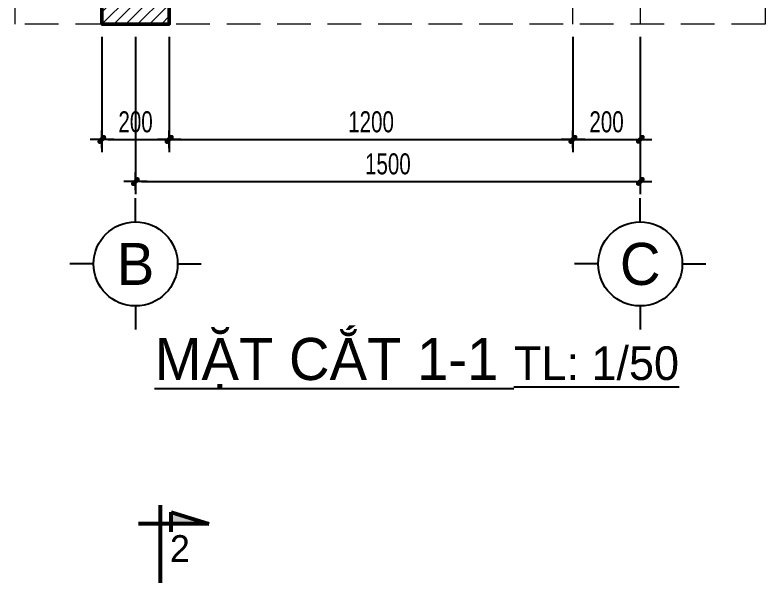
# Model space of a CAD drawing. Header units: inches. Extents: x 88947 to 296847, y 35049 to 161062.
# Drawn here: x 213611 to 215840, y 72370 to 74058 of the extents above; entities that cross this region are included whole.
import ezdxf
from ezdxf.enums import TextEntityAlignment as Align

# ---------------------------------------------------------------- set-up
doc = ezdxf.new("R2010")
doc.units = ezdxf.units.IN
doc.header["$MEASUREMENT"] = 0
doc.header["$PDMODE"] = 1
doc.linetypes.add('DASHED', pattern=[0.75, 0.5, -0.25])
for name, color, linetype, lineweight in [('A-Dims', 145, 'Continuous', 25), ('CUA', 42, 'Continuous', 20), ('DIM', 7, 'Continuous', 25), ('GHICHU', 40, 'Continuous', 18), ('HACTH', 8, 'Continuous', 5), ('KHUNG 2', 144, 'Continuous', 18), ('NETCAT', 4, 'Continuous', 53), ('TUONG', 4, 'Continuous', 50)]:
    doc.layers.add(name, color=color, linetype=linetype, lineweight=lineweight)
doc.layers.add('text', color=2, linetype='Continuous')
doc.styles.add('FRANKO', font='VFRANKO.TTF')
doc.styles.add('tieude', font='VSOUVB.TTF')
doc.styles.add('VHELVEN', font='VHELVEN.TTF')
doc.styles.add('VNCENTURYH', font='VHAVAN.TTF')
doc.styles.add('VNI-HELVE', font='VHELVEN.TTF')
doc.styles.add('VNI-HELVE-CONDENSE', font='VNARIAL.TTF', dxfattribs={"width": 0.7})
doc.dimstyles.new('TAS-50', dxfattribs={"dimscale": 25, "dimtxt": 2.5, "dimasz": 0.7, "dimexe": 1.5, "dimexo": 1.5, "dimgap": 0.8, "dimtad": 1, "dimdec": 0, "dimzin": 3, "dimdsep": 46, "dimtxsty": 'VNI-HELVE-CONDENSE', "dimblk": 'TICK', "dimcen": 2.5, "dimclrt": 71, "dimazin": 2, "dimtfac": 0.75, "dimtdec": 0, "dimtix": 1, "dimtmove": 2, "dimatfit": 2, "dimldrblk": 'TICK123', "dimfxl": 1.5, "dimtolj": 1, "dimtzin": 0, "dimarcsym": 0})

# ---------------------------------------------------------------- blocks, each defined once
blk = doc.blocks.new('TICK')
at = {"layer": 'A-Dims', "color": 1}
for p, q in [((0, 1.5), (0, -1.5)), ((-2, 0), (2, 0))]:
    blk.add_line(p, q, dxfattribs=at)
at = {"layer": 'A-Dims', "color": 1, "const_width": 0.788}
blk.add_lwpolyline([(-0.33, -0.35), (0.38, 0.38)], dxfattribs=at)
at = {"layer": 'A-Dims', "color": 1, "const_width": 0.394}
for points in [[(0.24, 0.52, -0.414214), (0.52, 0.52, -1)], [(0.52, 0.52, -0.414214), (0.52, 0.24, -1)], [(-0.47, -0.21, 0.414214), (-0.47, -0.49, 1)], [(-0.47, -0.49, 0.414214), (-0.19, -0.49, 1)]]:
    blk.add_lwpolyline(points, format="xyb", dxfattribs=at)
blk = doc.blocks.new('*D2854')
at = {"layer": 'Defpoints', "color": 0}
for p in [(213869.1, 74031.4), (214069.1, 74031.4), (214069.1, 73688.7)]:
    blk.add_point(p, dxfattribs=at)
at = {"layer": 'DIM', "color": 0, "lineweight": -2}
for p, q in [((213869.1, 73993.9), (213869.1, 73651.2)), ((214069.1, 73993.9), (214069.1, 73651.2)), ((213886.6, 73688.7), (214051.6, 73688.7))]:
    blk.add_line(p, q, dxfattribs=at)
at = {"layer": 'DIM', "color": 0, "lineweight": -2, "xscale": 17.5, "yscale": 17.5, "zscale": 17.5, "rotation": 180}
blk.add_blockref('TICK', (213869.1, 73688.7), dxfattribs=at)
at = {"layer": 'DIM', "color": 0, "lineweight": -2, "xscale": 17.5, "yscale": 17.5, "zscale": 17.5}
blk.add_blockref('TICK', (214069.1, 73688.7), dxfattribs=at)
at = {"layer": 'DIM', "color": 71, "insert": (213969.1, 73740.6), "char_height": 62.5, "attachment_point": 5, "style": 'VNI-HELVE-CONDENSE'}
blk.add_mtext('\\A1;200', dxfattribs=at)
blk = doc.blocks.new('TICK123')
at = {"layer": 'A-Dims', "color": 1}
blk.add_lwpolyline([(0.05, 0, 0, 0.84, 0), (-2.11, 0, 8.4, 8.4, 0)], format="xyseb", dxfattribs=at)
blk = doc.blocks.new('*D2855')
at = {"layer": 'Defpoints', "color": 0}
for p in [(214069.1, 74031.4), (215269.1, 74031.4), (215269.1, 73688.7)]:
    blk.add_point(p, dxfattribs=at)
at = {"layer": 'DIM', "color": 0, "lineweight": -2}
for p, q in [((214069.1, 73993.9), (214069.1, 73651.2)), ((215269.1, 73993.9), (215269.1, 73651.2)), ((214086.6, 73688.7), (215251.6, 73688.7))]:
    blk.add_line(p, q, dxfattribs=at)
at = {"layer": 'DIM', "color": 0, "lineweight": -2, "xscale": 17.5, "yscale": 17.5, "zscale": 17.5, "rotation": 180}
blk.add_blockref('TICK', (214069.1, 73688.7), dxfattribs=at)
at = {"layer": 'DIM', "color": 0, "lineweight": -2, "xscale": 17.5, "yscale": 17.5, "zscale": 17.5}
blk.add_blockref('TICK', (215269.1, 73688.7), dxfattribs=at)
at = {"layer": 'DIM', "color": 71, "insert": (214669.1, 73740.6), "char_height": 62.5, "attachment_point": 5, "style": 'VNI-HELVE-CONDENSE'}
blk.add_mtext('\\A1;1200', dxfattribs=at)
blk = doc.blocks.new('*D1432')
at = {"layer": 'Defpoints', "color": 0}
for p in [(215269.1, 74031.4), (215469.1, 74031.4), (215469.1, 73688.7)]:
    blk.add_point(p, dxfattribs=at)
at = {"layer": 'DIM', "color": 0, "lineweight": -2}
for p, q in [((215269.1, 73993.9), (215269.1, 73651.2)), ((215469.1, 73993.9), (215469.1, 73651.2)), ((215286.6, 73688.7), (215451.6, 73688.7))]:
    blk.add_line(p, q, dxfattribs=at)
at = {"layer": 'DIM', "color": 0, "lineweight": -2, "xscale": 17.5, "yscale": 17.5, "zscale": 17.5, "rotation": 180}
blk.add_blockref('TICK', (215269.1, 73688.7), dxfattribs=at)
at = {"layer": 'DIM', "color": 0, "lineweight": -2, "xscale": 17.5, "yscale": 17.5, "zscale": 17.5}
blk.add_blockref('TICK', (215469.1, 73688.7), dxfattribs=at)
at = {"layer": 'DIM', "color": 71, "insert": (215369.1, 73740.6), "char_height": 62.5, "attachment_point": 5, "style": 'VNI-HELVE-CONDENSE'}
blk.add_mtext('\\A1;200', dxfattribs=at)
blk = doc.blocks.new('*D1433')
at = {"layer": 'Defpoints', "color": 0}
for p in [(213969.1, 74031.4), (215469.1, 74031.4), (215469.1, 73563.7)]:
    blk.add_point(p, dxfattribs=at)
at = {"layer": 'DIM', "color": 0, "lineweight": -2}
for p, q in [((213969.1, 73993.9), (213969.1, 73526.2)), ((215469.1, 73993.9), (215469.1, 73526.2)), ((213986.6, 73563.7), (215451.6, 73563.7))]:
    blk.add_line(p, q, dxfattribs=at)
at = {"layer": 'DIM', "color": 0, "lineweight": -2, "xscale": 17.5, "yscale": 17.5, "zscale": 17.5, "rotation": 180}
blk.add_blockref('TICK', (213969.1, 73563.7), dxfattribs=at)
at = {"layer": 'DIM', "color": 0, "lineweight": -2, "xscale": 17.5, "yscale": 17.5, "zscale": 17.5}
blk.add_blockref('TICK', (215469.1, 73563.7), dxfattribs=at)
at = {"layer": 'DIM', "color": 71, "insert": (214719.1, 73615.6), "char_height": 62.5, "attachment_point": 5, "style": 'VNI-HELVE-CONDENSE'}
blk.add_mtext('\\A1;1500', dxfattribs=at)
blk = doc.blocks.new('TRUCCOT')
for p, q in [((0, -140), (0, 0)), ((-250, -390), (-390, -390)), ((250, -390), (390, -390)), ((0, -640), (0, -780))]:
    blk.add_line(p, q)
blk.add_circle((0, -390), 250)
at = {"layer": 'GHICHU', "style": 'VHELVEN'}
blk.add_attdef('TRUC', text='', height=280, dxfattribs=at).set_placement((0, -390), align=Align.MIDDLE_CENTER)
blk = doc.blocks.new('dc')
at = {"layer": 'NETCAT'}
blk.add_hatch(color=256, dxfattribs=at).paths.add_polyline_path([(828, 672), (828, 147), (989, 147)])
for p, q in [((828, 672), (828, -310)), ((989, 147), (828, 672)), ((717, 147), (989, 147)), ((0, 0), (1087, 0))]:
    blk.add_line(p, q, dxfattribs=at)
at = {"style": 'VNI-HELVE', "flags": 4}
blk.add_attdef('E', text='', height=375, dxfattribs=at).set_placement((482, 272), align=Align.MIDDLE_CENTER)

msp = doc.modelspace()

# ---------------------------------------------------------------- hatches: boundary and pattern name
at = {"layer": 'HACTH'}
h = msp.add_hatch(dxfattribs=at)
h.set_pattern_fill('ANSI31', color=256, scale=200, style=0)
h.set_pattern_definition([(45, (213869.066, 74031.362), (-17.6777, 17.6777), [])])
h.paths.add_polyline_path([(214069.1, 74820.5), (213869.1, 74820.5), (213869.1, 74031.4), (214069.1, 74031.4)])

# ---------------------------------------------------------------- linework, layer by layer
at = {"layer": 'CUA'}
msp.add_lwpolyline([(215269.1, 74031.4), (215269.1, 74120.5), (215469.1, 74120.5), (215469.1, 74031.4)], dxfattribs=at)
at = {"layer": 'KHUNG 2', "linetype": 'DASHED', "ltscale": 200}
msp.add_lwpolyline([(213610.8, 76220.5), (215840.1, 76220.5), (215840.1, 74031.4), (213610.8, 74031.4)], close=True, dxfattribs=at)
at = {"layer": 'TUONG'}
msp.add_lwpolyline([(213869.1, 74820.5), (214069.1, 74820.5), (214069.1, 74031.4), (213869.1, 74031.4)], close=True, dxfattribs=at)

# ---------------------------------------------------------------- block references
ref = msp.add_blockref('dc', (214043.7, 72370.5), dxfattribs=dict(xscale=-0.2124999999650754, yscale=0.2125000000232831, zscale=0.2125, rotation=270))
ref.add_attrib('E', '2', dxfattribs={"height": 79.7, "style": 'tieude'}).set_placement((214100.8, 72472.8), align=Align.MIDDLE_CENTER)
at = {"layer": 'DIM'}
ref = msp.add_blockref('TRUCCOT', (213969.1, 73513.7), dxfattribs=dict(at, xscale=0.5, yscale=0.5, zscale=0.5))
ref.add_attrib('TRUC', 'B', dxfattribs={"layer": 'GHICHU', "height": 125, "style": 'FRANKO'}).set_placement((213969.1, 73318.7), align=Align.MIDDLE_CENTER)
ref = msp.add_blockref('TRUCCOT', (215469.1, 73513.7), dxfattribs=dict(at, xscale=0.5, yscale=0.5, zscale=0.5))
ref.add_attrib('TRUC', 'C', dxfattribs={"layer": 'GHICHU', "height": 125, "style": 'FRANKO'}).set_placement((215469.1, 73318.7), align=Align.MIDDLE_CENTER)

# ---------------------------------------------------------------- texts
at = {"layer": 'text', "insert": (214025.8, 73098.7), "char_height": 125, "width": 6721.758, "attachment_point": 1, "style": 'VNCENTURYH'}
msp.add_mtext('{\\fVNI-Franko|b0|i0|c0|p2;\\LMAËT CAÉT 1-1 \\H0.8x;TL: 1/50}', dxfattribs=at)

# ---------------------------------------------------------------- dimensions: what is measured, and where the dimension line sits
at = {"layer": 'DIM'}
for base, p1, p2, picture, middle in [((214069.1, 73688.7), (213869.1, 74031.4), (214069.1, 74031.4), '*D2854', (213969.1, 73740.6)), ((215469.1, 73563.7), (213969.1, 74031.4), (215469.1, 74031.4), '*D1433', (214719.1, 73615.6)), ((215269.1, 73688.7), (214069.1, 74031.4), (215269.1, 74031.4), '*D2855', (214669.1, 73740.6)), ((215469.1, 73688.7), (215269.1, 74031.4), (215469.1, 74031.4), '*D1432', (215369.1, 73740.6))]:
    dim = msp.add_linear_dim(base=base, p1=p1, p2=p2, dimstyle='TAS-50', dxfattribs=at)
    dim.commit()
    dim.dimension.update_dxf_attribs({"geometry": picture, "text_midpoint": middle})

doc.saveas('drawing.dxf')
